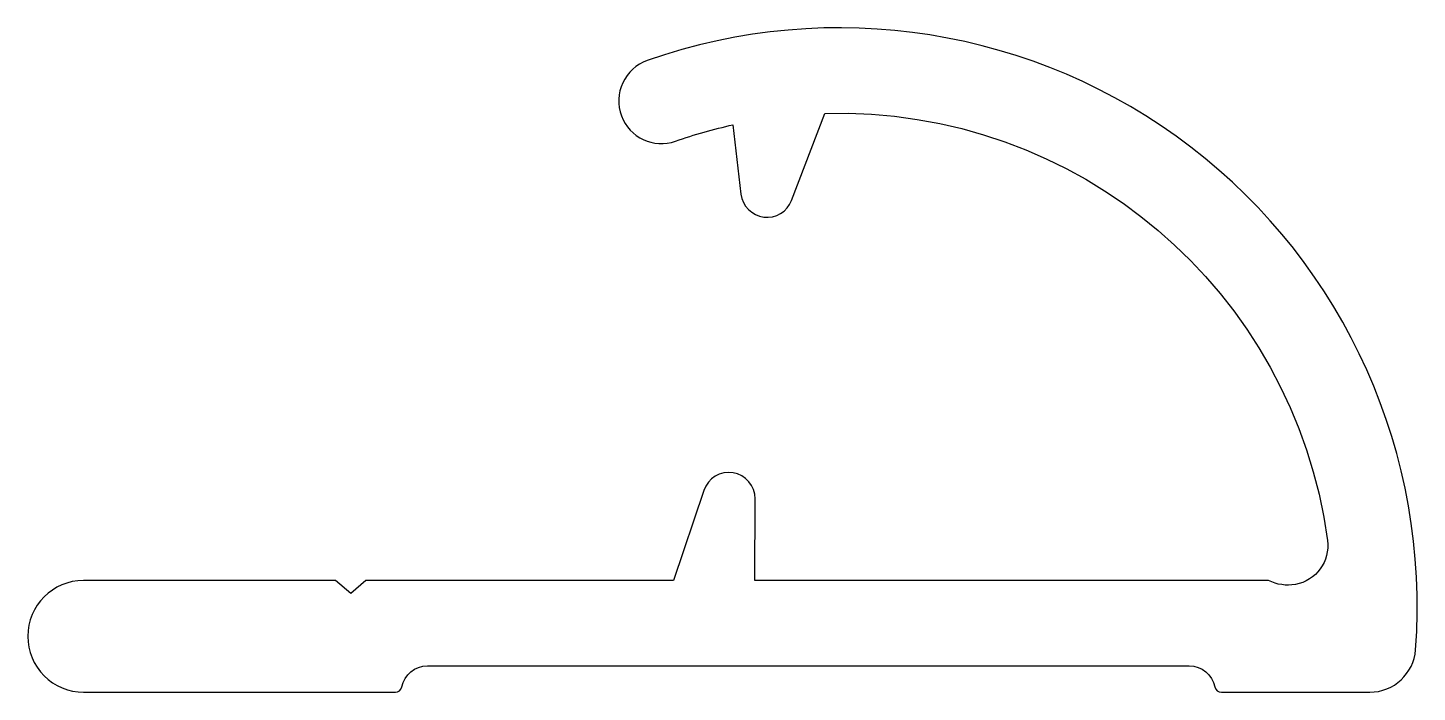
# Model space of a CAD drawing. Extents: x 1171.8 to 1193, y 57.4 to 67.6.
import ezdxf

# ---------------------------------------------------------------- set-up
doc = ezdxf.new("R2010")
doc.units = 0
doc.header["$LTSCALE"] = 15
doc.layers.get('0').update_dxf_attribs({"linetype": 'CONTINUOUS'})

msp = doc.modelspace()

# ---------------------------------------------------------------- linework, layer by layer
at = {"ltscale": 0.05}
msp.add_lwpolyline([(1191.124, 59.083, -0.16264), (1190.717, 59.143), (1182.892, 59.143), (1182.896, 60.387, 0.85092), (1182.116, 60.515), (1181.655, 59.143), (1176.969, 59.143), (1176.737, 58.943), (1176.505, 59.143), (1172.669, 59.143, 0.414213), (1171.819, 58.293), (1171.819, 58.293, 0.414215), (1172.669, 57.443), (1177.418, 57.443, 0.356394), (1177.515, 57.523, -0.356394), (1177.907, 57.843), (1189.507, 57.843, -0.356394), (1189.899, 57.523, 0.356394), (1189.997, 57.443), (1192.257, 57.443, 0.392293), (1192.955, 58.09, 0.541361), (1181.253, 67.057, 0.419613), (1180.86, 66.217, 0.408835), (1181.685, 65.831, -0.030316), (1182.559, 66.08), (1182.681, 65.026, 0.784917), (1183.452, 64.93), (1183.956, 66.253, -0.383947), (1191.613, 59.754, -0.40148)], format="xyb", close=True, dxfattribs=at)

doc.saveas('drawing.dxf')
